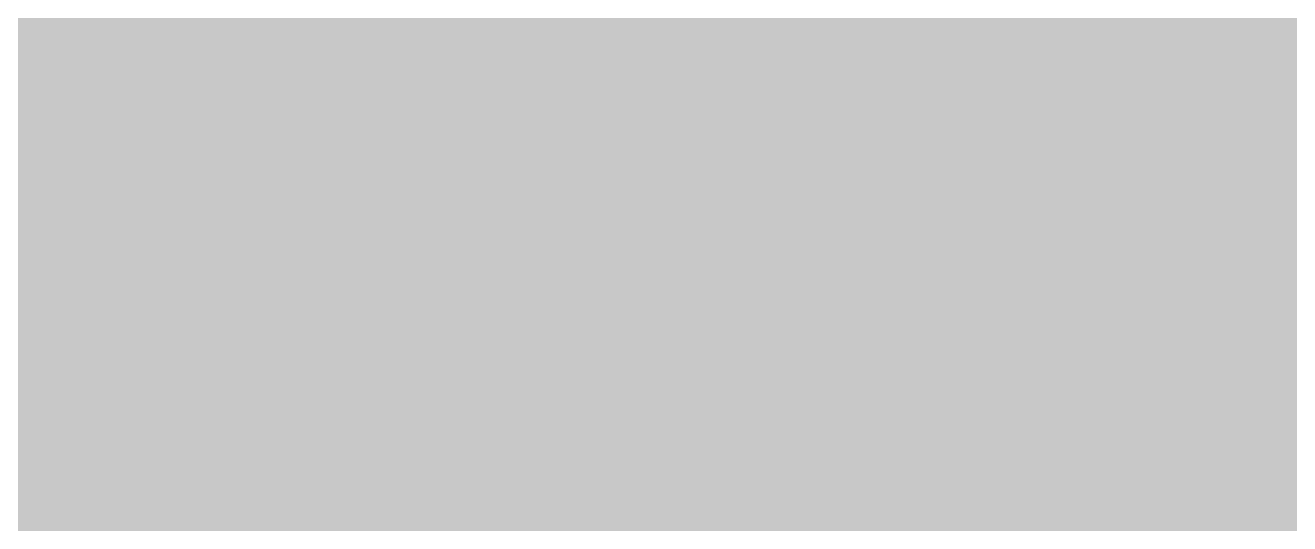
# Model space of a CAD drawing. Header units: millimetres. Extents: x 652554 to 1678317, y -308114 to 170803.
# Drawn here: x 669389.31 to 669410.3, y 101208.47 to 101216.73 of the extents above; entities that cross this region are included whole.
import ezdxf

# ---------------------------------------------------------------- set-up
doc = ezdxf.new("R2010")
doc.units = ezdxf.units.MM
doc.layers.add('A-FLOR-PATT', color=1, linetype='Continuous', lineweight=70)

msp = doc.modelspace()

# ---------------------------------------------------------------- hatches: boundary and pattern name
at = {"layer": 'A-FLOR-PATT', "lineweight": 9}
h = msp.add_hatch(dxfattribs=at)
h.set_pattern_fill('FP_2', color=256, angle=-40, style=0, pattern_type=2)
h.set_pattern_definition([(230, (826503.44, 101220), (-728.7365, 63.7558), [76.2, -838.2]), (175, (826503.44, 101220), (140.9716, -764.2276), [60.96, -670.56]), (280.451, (826442.7, 101225.3), (-587.77, -700.4668), [64.76, -712.36]), (226.184, (826503.4, 101016.8), (-1084.316, 168.171), [114.3, -1257.3]), (276.636, (826413.1, 101030.8), (-949.61, -989.71), [97.14, -1068.54]), (171.184, (826503.4, 101016.8), (-949.6206, -989.701), [91.44, -1005.84]), (201, (826401.84, 101067.6), (-606.4579, 409.0606), [76.2, -838.2]), (146, (826401.84, 101067.6), (-247.2083, -736.753), [60.96, -670.56]), (251.451, (826351.3, 101101.7), (-853.6683, -327.6855), [64.76, -712.36]), (217.5, (826503.44, 101220), (-12.3547, -338.2201), [33.528, -628.904, 33.528, -1320.292]), (217.5, (826503.44, 101220), (-12.3547, -338.2201), [-695.96, -647.192, 33.528, -639.572]), (187.5, (826503.44, 101220), (-267.2789, -400.7221), [33.528, -354.584, 33.528, -870.204]), (187.5, (826503.44, 101220), (-267.2789, -400.7221), [-421.64, -613.664, 33.528, -223.012]), (147.5, (826730, 101220), (-542.36333, 22.91534), [33.528, -220.472, 33.528, -1810.512]), (147.5, (826730, 101220), (-542.36333, 22.91534), [-287.528, -758.952, 33.528, -1018.032]), (137.5, (826831.6, 101220), (-592.517, -101.7071), [33.528, -296.672, 33.528, -1239.52]), (137.5, (826831.6, 101220), (-592.517, -101.7071), [-363.728, -492.76, 33.528, -713.232])])
h.paths.add_polyline_path([(672602.4719, 101150), (677587.1749, 101150), (677587.1749, 101220), (658173.5814, 101220), (658173.5814, 101150), (672529.2288, 101150)])

doc.saveas('drawing.dxf')
